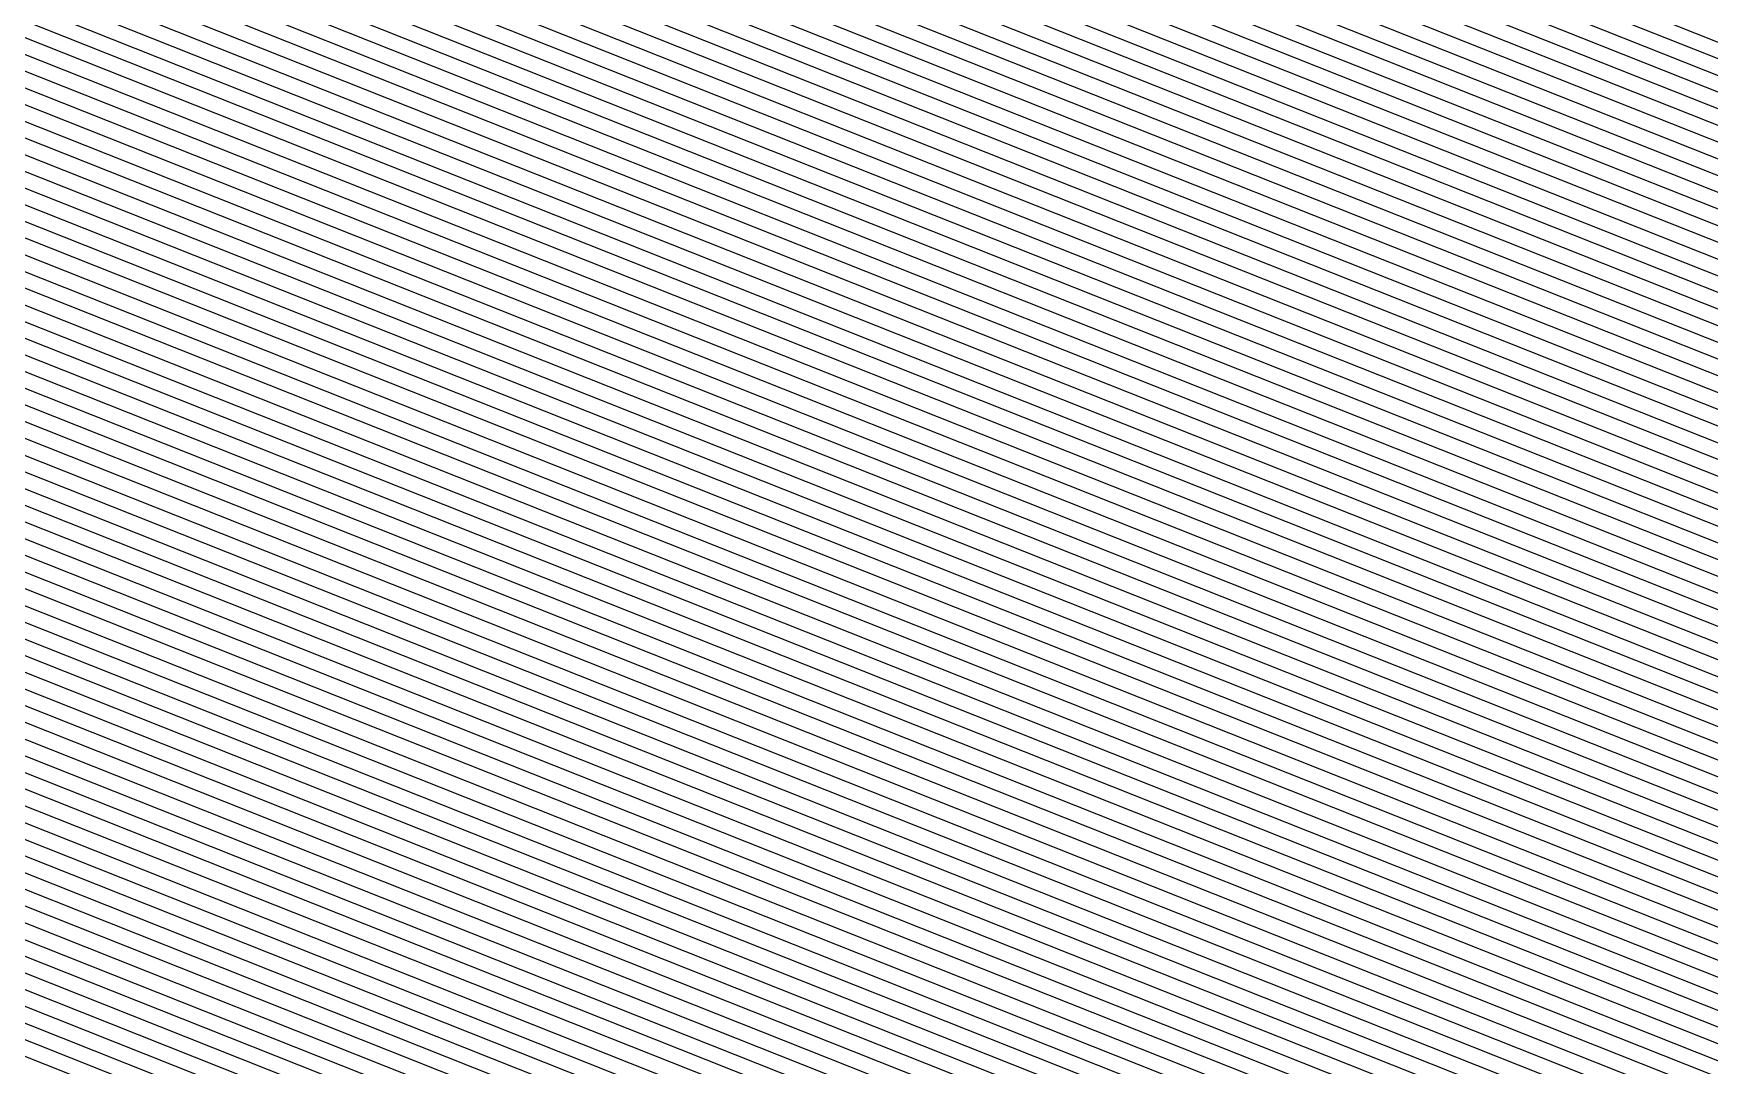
# Model space of a CAD drawing. Extents: x 7084 to 11035, y 13750 to 16729.
# Drawn here: x 8129.5 to 8265.6, y 14354.2 to 14438 of the extents above; entities that cross this region are included whole.
import ezdxf

# ---------------------------------------------------------------- set-up
doc = ezdxf.new("R2010")
doc.units = 0
doc.layers.add('Default', color=7, linetype='Continuous')

msp = doc.modelspace()

# ---------------------------------------------------------------- linework, layer by layer
at = {"layer": 'Default'}
for points in [[(8482.98, 14288.93), (8114.28, 14435.26), (7975.94, 14476.99), (7642.2, 14228.88), (7536.8, 14257.43), (7466.87, 14368.77), (7335.12, 14489.59), (7344.66, 14680.44), (7436.88, 14860.57), (7490.92, 14981.45), (7534.83, 15082.5), (7627.01, 15190.65), (7731.9, 15301.99), (7741.43, 15413.32), (7765.59, 15542.93), (7769.98, 15556.11), (7830.37, 15794.68), (7858.92, 15979.2), (7933.58, 15981.4), (8082.96, 16121.36), (8170.8, 16169.69), (8234.37, 16223.76), (8276.09, 16296.26)], [(8513.93, 14314.6), (8114.05, 14473.3), (7996.2, 14508.85), (7634.24, 14239.75), (7544.45, 14264.08), (7468.61, 14384.83), (7356.37, 14487.75), (7366.71, 14694.75), (7445.28, 14848.19), (7503.88, 14979.3), (7541.29, 15065.37), (7641.27, 15182.68), (7755.03, 15303.43), (7765.37, 15424.18), (7785.94, 15534.58), (7789.69, 15545.81), (7855.18, 15804.57), (7879.5, 15961.75), (7943.1, 15963.62), (8105.12, 16115.43), (8179.95, 16156.59)], [(8440.96, 14254.1), (8114.59, 14383.62), (7948.44, 14433.75), (7653.02, 14214.12), (7526.42, 14248.42), (7464.52, 14346.97), (7306.28, 14492.08), (7314.72, 14661.03), (7425.49, 14877.38), (7473.32, 14984.38), (7526.07, 15105.74), (7607.66, 15201.48), (7700.51, 15300.03), (7708.95, 15398.58), (7737.96, 15554.25), (7743.23, 15570.08), (7796.69, 15781.26), (7830.98, 16002.88), (7920.65, 16005.52), (8052.88, 16129.41)], [(8464.18, 14273.35), (8114.42, 14412.16), (7963.63, 14457.65), (7647.04, 14222.28), (7532.16, 14253.4), (7465.82, 14359.02), (7322.22, 14490.7), (7331.26, 14671.76), (7431.79, 14868.09), (7483.04, 14982.76), (7530.91, 15092.9), (7618.35, 15195.49), (7717.85, 15301.11), (7726.9, 15406.73), (7753.23, 15547.99), (7758.01, 15562.36), (7815.3, 15788.68), (7846.42, 15989.8), (7927.79, 15992.19), (8069.51, 16124.96)], [(7917.59, 16011.23), (7824.36, 16008.49), (7788.71, 15778.08), (7736.9, 15573.38), (7731.42, 15556.93), (7701.25, 15395.09), (7693.07, 15299.57), (7603.08, 15204.04), (7523.99, 15111.25), (7469.15, 14985.07), (7422.79, 14881.36), (7307.63, 14656.43), (7299.45, 14492.68), (7463.97, 14341.81), (7523.96, 14246.29), (7655.58, 14210.63), (7941.92, 14423.51), (8114.67, 14371.4), (8431.01, 14245.85)], [(7923.37, 16000.44), (7836.86, 15997.9), (7803.78, 15784.08), (7748.86, 15567.13), (7743.78, 15551.86), (7715.79, 15401.68), (7707.12, 15300.44), (7611.73, 15199.2), (7527.91, 15100.85), (7477.02, 14983.76), (7427.89, 14873.84), (7321.02, 14665.12), (7312.35, 14491.56), (7465.02, 14351.56), (7528.61, 14250.32), (7650.74, 14217.23), (7954.23, 14442.86), (8114.53, 14394.49), (8449.81, 14261.43)], [(7923.71, 15999.81), (7837.59, 15997.27), (7804.67, 15784.44), (7749.57, 15566.77), (7744.5, 15551.56), (7716.64, 15402.07), (7707.94, 15300.49), (7612.24, 15198.91), (7528.14, 15100.24), (7477.49, 14983.68), (7428.19, 14873.4), (7321.81, 14665.63), (7313.11, 14491.49), (7465.08, 14352.14), (7528.88, 14250.56), (7650.45, 14217.62), (7954.95, 14443.99), (8114.52, 14395.85), (8450.91, 14262.35)], [(7925.41, 15996.63), (7841.27, 15994.16), (7809.1, 15786.2), (7753.09, 15564.93), (7748.14, 15550.08), (7720.92, 15404.01), (7712.07, 15300.75), (7614.79, 15197.49), (7529.3, 15097.18), (7479.8, 14983.3), (7429.69, 14871.19), (7325.75, 14668.18), (7316.9, 14491.16), (7465.39, 14355), (7530.24, 14251.74), (7649.03, 14219.56), (7958.57, 14449.68), (8114.48, 14402.65), (8456.44, 14266.93)], [(7843.48, 15992.29), (7811.76, 15787.26), (7755.2, 15563.83), (7750.32, 15549.18), (7723.48, 15405.18), (7714.55, 15300.91), (7616.32, 15196.63), (7529.99, 15095.34), (7481.19, 14983.07), (7430.59, 14869.86), (7328.11, 14669.72), (7319.18, 14490.97), (7465.57, 14356.72), (7531.06, 14252.45), (7648.18, 14220.72), (7960.74, 14453.1), (8114.45, 14406.72), (8459.76, 14269.68)], [(7844.95, 15991.04), (7813.53, 15787.97), (7756.61, 15563.09), (7751.77, 15548.59), (7725.19, 15405.95), (7716.2, 15301.01), (7617.33, 15196.06), (7530.45, 15094.12), (7482.12, 14982.91), (7431.19, 14868.98), (7329.69, 14670.74), (7320.7, 14490.84), (7465.7, 14357.87), (7531.61, 14252.93), (7647.61, 14221.5), (7962.19, 14455.37), (8114.44, 14409.44), (8461.97, 14271.51)], [(8489.61, 14294.43), (8114.23, 14443.41), (7980.28, 14483.82), (7640.5, 14231.21), (7538.44, 14258.86), (7467.25, 14372.21), (7339.68, 14489.19), (7349.38, 14683.51), (7438.68, 14857.92), (7493.7, 14980.99), (7536.22, 15078.83), (7630.06, 15188.94), (7736.85, 15302.29), (7746.56, 15415.65), (7769.95, 15541.14), (7774.2, 15553.9), (7835.69, 15796.8), (7863.33, 15975.46), (7935.62, 15977.59)], [(7866.27, 15972.97), (7839.23, 15798.21), (7777.02, 15552.43), (7772.86, 15539.95), (7749.98, 15417.2), (7740.16, 15302.5), (7632.1, 15187.8), (7537.14, 15076.38), (7495.55, 14980.68), (7439.88, 14856.15), (7352.53, 14685.55), (7342.71, 14488.93), (7467.49, 14374.5), (7539.53, 14259.81), (7639.36, 14232.76), (7983.17, 14488.37), (8114.2, 14448.84), (8494.03, 14298.1)], [(7939.02, 15971.24), (7870.68, 15969.23), (7844.55, 15800.33), (7781.24, 15550.22), (7777.22, 15538.16), (7755.11, 15419.53), (7745.11, 15302.81), (7635.16, 15186.09), (7538.53, 15072.71), (7498.33, 14980.22), (7441.68, 14853.5), (7357.26, 14688.62), (7347.27, 14488.54), (7467.86, 14377.94), (7541.17, 14261.23), (7637.65, 14235.09), (7987.52, 14495.2), (8114.15, 14456.99), (8500.67, 14303.6)], [(8530.52, 14328.35), (8113.92, 14493.68), (8007.06, 14525.92), (7629.97, 14245.57), (7548.55, 14267.63), (7469.54, 14393.43), (7367.76, 14486.76), (7378.53, 14702.41), (7449.78, 14841.56), (7510.83, 14978.14), (7544.76, 15056.2), (7648.9, 15178.4), (7767.42, 15304.2), (7778.19, 15430), (7796.85, 15530.12), (7800.24, 15540.3), (7868.48, 15809.86)], [(7869.36, 15810.22), (7800.95, 15539.93), (7797.58, 15529.82), (7779.05, 15430.38), (7768.24, 15304.25), (7649.41, 15178.12), (7544.99, 15055.59), (7511.29, 14978.06), (7450.08, 14841.12), (7379.32, 14702.92), (7368.52, 14486.7), (7469.6, 14394), (7548.82, 14267.87), (7629.68, 14245.96), (8007.78, 14527.06), (8113.92, 14495.04), (8531.62, 14329.26)], [(7870.25, 15810.57), (7801.65, 15539.56), (7798.3, 15529.52), (7779.9, 15430.77), (7769.07, 15304.3), (7649.92, 15177.83), (7545.22, 15054.98), (7511.76, 14977.99), (7450.38, 14840.68), (7380.11, 14703.44), (7369.28, 14486.63), (7469.66, 14394.58), (7549.09, 14268.11), (7629.4, 14246.35), (8008.5, 14528.2), (8113.91, 14496.4), (8532.73, 14330.18)], [(8527.2, 14325.6), (8113.95, 14489.6), (8004.89, 14522.51), (7630.82, 14244.41), (7547.73, 14266.92), (7469.35, 14391.71), (7365.48, 14486.96), (7376.17, 14700.88), (7448.88, 14842.89), (7509.44, 14978.37), (7544.06, 15058.03), (7647.38, 15179.26), (7764.94, 15304.04), (7775.63, 15428.83), (7794.67, 15531.01), (7798.13, 15541.4), (7865.82, 15808.8)], [(8529.41, 14327.43), (8113.93, 14492.32), (8006.33, 14524.78), (7630.25, 14245.18), (7548.27, 14267.4), (7469.47, 14392.86), (7367, 14486.83), (7377.74, 14701.9), (7449.48, 14842), (7510.37, 14978.22), (7544.52, 15056.81), (7648.39, 15178.69), (7766.59, 15304.15), (7777.34, 15429.61), (7796.12, 15530.41), (7799.54, 15540.66), (7867.59, 15809.51)], [(7864.05, 15808.1), (7796.72, 15542.13), (7793.22, 15531.6), (7773.92, 15428.06), (7763.29, 15303.94), (7646.36, 15179.83), (7543.6, 15059.26), (7508.51, 14978.53), (7448.28, 14843.77), (7374.59, 14699.86), (7363.96, 14487.09), (7469.23, 14390.56), (7547.18, 14266.45), (7631.39, 14243.63), (8003.44, 14520.23), (8113.97, 14486.89), (8524.99, 14323.76)], [(8517.25, 14317.35), (8114.02, 14477.38), (7998.37, 14512.27), (7633.38, 14240.91), (7545.27, 14264.79), (7468.79, 14386.55), (7358.65, 14487.55), (7369.08, 14696.28), (7446.18, 14846.87), (7505.27, 14979.06), (7541.99, 15063.54), (7642.79, 15181.82), (7757.5, 15303.58), (7767.93, 15425.34), (7788.13, 15533.69), (7791.8, 15544.71), (7857.84, 15805.62)], [(7858.73, 15805.98), (7792.5, 15544.34), (7788.85, 15533.39), (7768.79, 15425.73), (7758.33, 15303.63), (7643.3, 15181.54), (7542.22, 15062.93), (7505.74, 14978.99), (7446.48, 14846.42), (7369.87, 14696.79), (7359.41, 14487.48), (7468.86, 14387.12), (7545.54, 14265.02), (7633.1, 14241.3), (7999.1, 14513.4), (8114.01, 14478.73), (8518.36, 14318.26)], [(7859.62, 15806.33), (7793.21, 15543.97), (7789.58, 15533.09), (7769.64, 15426.12), (7759.16, 15303.68), (7643.81, 15181.25), (7542.45, 15062.32), (7506.2, 14978.91), (7446.78, 14845.98), (7370.65, 14697.3), (7360.17, 14487.42), (7468.92, 14387.69), (7545.81, 14265.26), (7632.81, 14241.69), (7999.82, 14514.54), (8114.01, 14480.09), (8519.46, 14319.18)], [(7860.5, 15806.68), (7793.91, 15543.61), (7790.31, 15532.8), (7770.5, 15426.51), (7759.98, 15303.74), (7644.32, 15180.97), (7542.68, 15061.7), (7506.66, 14978.83), (7447.08, 14845.54), (7371.44, 14697.82), (7360.93, 14487.35), (7468.98, 14388.27), (7546.09, 14265.5), (7632.53, 14242.08), (8000.54, 14515.68), (8114, 14481.45), (8520.57, 14320.1)], [(8512.83, 14313.68), (8114.06, 14471.94), (7995.48, 14507.72), (7634.52, 14239.36), (7544.17, 14263.84), (7468.55, 14384.25), (7355.61, 14487.81), (7365.93, 14694.24), (7444.98, 14848.64), (7503.42, 14979.37), (7541.06, 15065.99), (7640.76, 15182.96), (7754.2, 15303.38), (7764.51, 15423.79), (7785.22, 15534.88), (7788.98, 15546.18), (7854.3, 15804.21)], [(8515.04, 14315.51), (8114.04, 14474.66), (7996.92, 14509.99), (7633.95, 14240.14), (7544.72, 14264.31), (7468.67, 14385.4), (7357.13, 14487.68), (7367.5, 14695.26), (7445.58, 14847.75), (7504.35, 14979.22), (7541.53, 15064.76), (7641.78, 15182.39), (7755.85, 15303.48), (7766.22, 15424.57), (7786.67, 15534.29), (7790.39, 15545.44), (7856.07, 15804.92)], [(8516.14, 14316.43), (8114.03, 14476.02), (7997.65, 14511.13), (7633.67, 14240.53), (7544.99, 14264.55), (7468.73, 14385.97), (7357.89, 14487.62), (7368.29, 14695.77), (7445.88, 14847.31), (7504.81, 14979.14), (7541.76, 15064.15), (7642.28, 15182.11), (7756.68, 15303.53), (7767.08, 15424.95), (7787.4, 15533.99), (7791.09, 15545.08), (7856.96, 15805.27)], [(8508.4, 14310.01), (8114.09, 14466.51), (7992.58, 14503.16), (7635.66, 14237.81), (7543.08, 14262.89), (7468.3, 14381.96), (7352.58, 14488.08), (7362.78, 14692.2), (7443.78, 14850.4), (7501.57, 14979.68), (7540.14, 15068.43), (7638.72, 15184.1), (7750.9, 15303.17), (7761.09, 15422.24), (7782.31, 15536.07), (7786.17, 15547.65), (7850.75, 15802.8)], [(7852.53, 15803.51), (7787.57, 15546.91), (7783.76, 15535.48), (7762.8, 15423.02), (7752.55, 15303.27), (7639.74, 15183.53), (7540.6, 15067.21), (7502.49, 14979.53), (7444.38, 14849.52), (7364.35, 14693.22), (7354.1, 14487.94), (7468.42, 14383.11), (7543.63, 14263.36), (7635.09, 14238.58), (7994.03, 14505.44), (8114.07, 14469.22), (8510.62, 14311.85)], [(7848.09, 15801.74), (7784.06, 15548.75), (7780.13, 15536.97), (7758.53, 15421.08), (7748.42, 15303.02), (7637.19, 15184.95), (7539.45, 15070.27), (7500.18, 14979.91), (7442.88, 14851.73), (7360.41, 14690.66), (7350.3, 14488.27), (7468.11, 14380.24), (7542.26, 14262.18), (7636.51, 14236.64), (7990.41, 14499.75), (8114.11, 14462.43), (8505.09, 14307.26)], [(8506.19, 14308.18), (8114.11, 14463.79), (7991.14, 14500.89), (7636.23, 14237.03), (7542.54, 14262.41), (7468.17, 14380.81), (7351.06, 14488.21), (7361.2, 14691.17), (7443.18, 14851.29), (7500.64, 14979.83), (7539.68, 15069.65), (7637.7, 15184.67), (7749.24, 15303.07), (7759.38, 15421.46), (7780.86, 15536.67), (7784.76, 15548.38), (7848.98, 15802.09)], [(7849.87, 15802.45), (7785.46, 15548.02), (7781.58, 15536.37), (7760.24, 15421.85), (7750.07, 15303.12), (7638.21, 15184.38), (7539.91, 15069.04), (7501.1, 14979.76), (7443.48, 14850.85), (7361.99, 14691.68), (7351.82, 14488.14), (7468.24, 14381.39), (7542.81, 14262.65), (7635.94, 14237.42), (7991.86, 14502.03), (8114.1, 14465.15), (8507.3, 14309.1)], [(7845.44, 15800.68), (7781.94, 15549.86), (7777.95, 15537.86), (7755.96, 15419.91), (7745.94, 15302.86), (7635.67, 15185.81), (7538.76, 15072.1), (7498.79, 14980.14), (7441.98, 14853.06), (7358.05, 14689.13), (7348.02, 14488.47), (7467.93, 14378.52), (7541.44, 14261.47), (7637.37, 14235.48), (7988.24, 14496.34), (8114.14, 14458.35), (8501.77, 14304.51)], [(7846.32, 15801.03), (7782.65, 15549.49), (7778.67, 15537.56), (7756.82, 15420.3), (7746.77, 15302.91), (7636.17, 15185.52), (7538.99, 15071.49), (7499.25, 14980.07), (7442.28, 14852.61), (7358.84, 14689.64), (7348.78, 14488.4), (7467.99, 14379.09), (7541.72, 14261.7), (7637.08, 14235.87), (7988.96, 14497.47), (8114.13, 14459.71), (8502.88, 14305.43)], [(8498.45, 14301.76), (8114.16, 14454.28), (7986.07, 14492.92), (7638.22, 14234.31), (7540.62, 14260.75), (7467.74, 14376.8), (7345.75, 14488.67), (7355.69, 14687.6), (7441.08, 14854.38), (7497.4, 14980.37), (7538.06, 15073.94), (7634.14, 15186.66), (7743.46, 15302.71), (7753.4, 15418.75), (7775.77, 15538.75), (7779.83, 15550.96), (7842.78, 15799.62)], [(7843.66, 15799.97), (7780.54, 15550.59), (7776.49, 15538.46), (7754.26, 15419.14), (7744.29, 15302.76), (7634.65, 15186.38), (7538.3, 15073.32), (7497.86, 14980.3), (7441.38, 14853.94), (7356.47, 14688.11), (7346.51, 14488.6), (7467.8, 14377.37), (7540.9, 14260.99), (7637.93, 14234.7), (7986.79, 14494.06), (8114.15, 14455.64), (8499.56, 14302.68)], [(8492.93, 14297.18), (8114.2, 14447.48), (7982.45, 14487.23), (7639.64, 14232.37), (7539.26, 14259.57), (7467.43, 14373.93), (7341.95, 14489), (7351.75, 14685.04), (7439.58, 14856.59), (7495.08, 14980.76), (7536.91, 15076.99), (7631.59, 15188.09), (7739.33, 15302.45), (7749.13, 15416.81), (7772.13, 15540.24), (7776.31, 15552.8), (7838.35, 15797.86)], [(8495.14, 14299.01), (8114.19, 14450.2), (7983.9, 14489.51), (7639.07, 14233.15), (7539.8, 14260.04), (7467.56, 14375.08), (7343.47, 14488.86), (7353.32, 14686.06), (7440.18, 14855.71), (7496.01, 14980.6), (7537.37, 15075.77), (7632.61, 15187.52), (7740.98, 15302.55), (7750.84, 15417.59), (7773.58, 15539.65), (7777.72, 15552.06), (7840.12, 15798.56)], [(7833.91, 15796.09), (7772.79, 15554.63), (7768.5, 15541.73), (7744.85, 15414.87), (7735.2, 15302.19), (7629.05, 15189.51), (7535.76, 15080.05), (7492.77, 14981.14), (7438.08, 14858.81), (7347.81, 14682.49), (7338.16, 14489.32), (7467.12, 14371.06), (7537.89, 14258.38), (7641.06, 14230.43), (7978.83, 14481.54), (8114.25, 14440.69), (8487.4, 14292.6)], [(7834.8, 15796.44), (7773.5, 15554.27), (7769.22, 15541.44), (7745.71, 15415.26), (7736.03, 15302.24), (7629.55, 15189.23), (7535.99, 15079.44), (7493.23, 14981.07), (7438.38, 14858.36), (7348.6, 14683), (7338.92, 14489.26), (7467.18, 14371.64), (7538.17, 14258.62), (7640.78, 14230.82), (7979.56, 14482.68), (8114.24, 14442.05), (8488.5, 14293.51)], [(8490.71, 14295.35), (8114.22, 14444.77), (7981, 14484.96), (7640.21, 14231.59), (7538.71, 14259.09), (7467.31, 14372.78), (7340.43, 14489.13), (7350.17, 14684.02), (7438.98, 14857.48), (7494.16, 14980.91), (7536.45, 15078.22), (7630.57, 15188.66), (7737.68, 15302.35), (7747.42, 15416.03), (7770.68, 15540.84), (7774.91, 15553.53), (7836.57, 15797.15)], [(7831.26, 15795.03), (7770.68, 15555.74), (7766.31, 15542.63), (7742.29, 15413.71), (7732.72, 15302.04), (7627.52, 15190.37), (7535.07, 15081.89), (7491.38, 14981.37), (7437.18, 14860.13), (7345.44, 14680.96), (7335.88, 14489.52), (7466.94, 14369.34), (7537.07, 14257.67), (7641.92, 14229.27), (7976.66, 14478.13), (8114.27, 14436.61), (8484.08, 14289.85)], [(8485.19, 14290.76), (8114.26, 14437.97), (7977.38, 14479.27), (7641.63, 14229.65), (7537.35, 14257.91), (7467, 14369.92), (7336.64, 14489.46), (7346.23, 14681.47), (7437.48, 14859.69), (7491.84, 14981.3), (7535.3, 15081.28), (7628.03, 15190.08), (7733.55, 15302.09), (7743.14, 15414.1), (7767.04, 15542.33), (7771.39, 15555.37), (7832.14, 15795.38)], [(8486.29, 14291.68), (8114.25, 14439.33), (7978.11, 14480.41), (7641.35, 14230.04), (7537.62, 14258.15), (7467.06, 14370.49), (7337.4, 14489.39), (7347.02, 14681.98), (7437.78, 14859.25), (7492.31, 14981.22), (7535.53, 15080.66), (7628.54, 15189.8), (7734.38, 15302.14), (7744, 15414.48), (7767.77, 15542.03), (7772.09, 15555), (7833.03, 15795.74)], [(7826.82, 15793.27), (7767.16, 15557.58), (7762.68, 15544.12), (7738.01, 15411.77), (7728.59, 15301.78), (7624.97, 15191.79), (7533.91, 15084.95), (7489.06, 14981.76), (7435.68, 14862.34), (7341.51, 14678.4), (7332.09, 14489.85), (7466.63, 14366.47), (7535.71, 14256.49), (7643.34, 14227.32), (7973.04, 14472.44), (8114.31, 14429.82), (8478.55, 14285.26)], [(7827.71, 15793.62), (7767.87, 15557.21), (7763.41, 15543.82), (7738.87, 15412.16), (7729.42, 15301.83), (7625.48, 15191.51), (7534.14, 15084.33), (7489.53, 14981.68), (7435.98, 14861.9), (7342.29, 14678.91), (7332.84, 14489.78), (7466.69, 14367.05), (7535.98, 14256.72), (7643.06, 14227.71), (7973.77, 14473.58), (8114.3, 14431.18), (8479.66, 14286.18)], [(7828.6, 15793.97), (7768.57, 15556.84), (7764.13, 15543.52), (7739.72, 15412.54), (7730.24, 15301.88), (7625.99, 15191.22), (7534.37, 15083.72), (7489.99, 14981.6), (7436.28, 14861.46), (7343.08, 14679.42), (7333.6, 14489.72), (7466.75, 14367.62), (7536.25, 14256.96), (7642.77, 14228.1), (7974.49, 14474.72), (8114.29, 14432.54), (8480.76, 14287.1)], [(7829.48, 15794.32), (7769.28, 15556.47), (7764.86, 15543.22), (7740.58, 15412.93), (7731.07, 15301.93), (7626.5, 15190.94), (7534.6, 15083.11), (7490.45, 14981.53), (7436.58, 14861.02), (7343.87, 14679.93), (7334.36, 14489.65), (7466.81, 14368.19), (7536.53, 14257.2), (7642.49, 14228.49), (7975.21, 14475.85), (8114.29, 14433.9), (8481.87, 14288.01)], [(7825.94, 15792.91), (7766.46, 15557.94), (7761.95, 15544.41), (7737.16, 15411.38), (7727.77, 15301.73), (7624.46, 15192.08), (7533.68, 15085.56), (7488.6, 14981.84), (7435.38, 14862.78), (7340.72, 14677.89), (7331.33, 14489.92), (7466.57, 14365.9), (7535.43, 14256.25), (7643.63, 14226.94), (7972.32, 14471.3), (8114.32, 14428.46), (8477.45, 14284.35)], [(7820.62, 15790.79), (7762.24, 15560.15), (7757.59, 15546.2), (7732.03, 15409.05), (7722.81, 15301.42), (7621.41, 15193.79), (7532.3, 15089.23), (7485.82, 14982.3), (7433.59, 14865.44), (7335.99, 14674.82), (7326.77, 14490.31), (7466.19, 14362.46), (7533.8, 14254.83), (7645.33, 14224.61), (7967.98, 14464.48), (8114.37, 14420.31), (8470.81, 14278.85)], [(7821.51, 15791.15), (7762.94, 15559.78), (7758.32, 15545.9), (7732.88, 15409.44), (7723.64, 15301.47), (7621.92, 15193.5), (7532.53, 15088.62), (7486.29, 14982.22), (7433.89, 14865), (7336.78, 14675.34), (7327.53, 14490.24), (7466.26, 14363.03), (7534.07, 14255.06), (7645.05, 14224.99), (7968.7, 14465.61), (8114.36, 14421.67), (8471.92, 14279.76)], [(8466.39, 14275.18), (8114.4, 14414.87), (7965.08, 14459.92), (7646.47, 14223.05), (7532.7, 14253.88), (7465.95, 14360.17), (7323.74, 14490.57), (7332.84, 14672.78), (7432.39, 14867.21), (7483.97, 14982.61), (7531.37, 15091.67), (7619.37, 15194.93), (7719.51, 15301.21), (7728.61, 15407.5), (7754.68, 15547.39), (7759.42, 15561.62), (7817.07, 15789.38)], [(8467.5, 14276.1), (8114.39, 14416.23), (7965.81, 14461.06), (7646.19, 14223.44), (7532.98, 14254.11), (7466.01, 14360.74), (7324.49, 14490.51), (7333.63, 14673.29), (7432.69, 14866.76), (7484.43, 14982.53), (7531.61, 15091.06), (7619.88, 15194.64), (7720.33, 15301.27), (7729.46, 15407.89), (7755.41, 15547.1), (7760.13, 15561.25), (7817.96, 15789.73)], [(8468.6, 14277.01), (8114.39, 14417.59), (7966.53, 14462.2), (7645.9, 14223.83), (7533.25, 14254.35), (7466.07, 14361.31), (7325.25, 14490.44), (7334.41, 14673.8), (7432.99, 14866.32), (7484.9, 14982.45), (7531.84, 15090.45), (7620.39, 15194.36), (7721.16, 15301.32), (7730.32, 15408.28), (7756.14, 15546.8), (7760.83, 15560.88), (7818.85, 15790.09)], [(8457.55, 14267.85), (8114.47, 14404.01), (7959.29, 14450.82), (7648.75, 14219.95), (7530.52, 14251.98), (7465.45, 14355.58), (7317.66, 14491.1), (7326.54, 14668.69), (7429.99, 14870.74), (7480.27, 14983.22), (7529.53, 15096.57), (7615.3, 15197.2), (7712.9, 15300.8), (7721.77, 15404.4), (7748.86, 15549.78), (7753.79, 15564.56), (7809.98, 15786.56)], [(7810.87, 15786.91), (7754.49, 15564.19), (7749.59, 15549.48), (7722.63, 15404.79), (7713.72, 15300.85), (7615.81, 15196.92), (7529.76, 15095.95), (7480.73, 14983.14), (7430.29, 14870.3), (7327.32, 14669.2), (7318.42, 14491.03), (7465.51, 14356.15), (7530.79, 14252.22), (7648.46, 14220.33), (7960.02, 14451.96), (8114.46, 14405.36), (8458.65, 14268.76)], [(8460.86, 14270.6), (8114.44, 14408.08), (7961.46, 14454.24), (7647.89, 14221.11), (7531.34, 14252.69), (7465.64, 14357.3), (7319.94, 14490.9), (7328.9, 14670.23), (7430.89, 14869.42), (7481.66, 14982.99), (7530.22, 15094.73), (7616.83, 15196.35), (7715.38, 15300.96), (7724.33, 15405.56), (7751.05, 15548.88), (7755.9, 15563.46), (7812.64, 15787.62)], [(7807.33, 15785.5), (7751.68, 15565.66), (7746.68, 15550.67), (7719.21, 15403.24), (7710.42, 15300.65), (7613.77, 15198.06), (7528.84, 15098.4), (7478.88, 14983.45), (7429.09, 14872.07), (7324.17, 14667.16), (7315.39, 14491.3), (7465.27, 14353.86), (7529.7, 14251.27), (7649.6, 14218.78), (7957.12, 14447.41), (8114.49, 14399.93), (8454.23, 14265.1)], [(8455.33, 14266.01), (8114.48, 14401.29), (7957.84, 14448.55), (7649.32, 14219.17), (7529.97, 14251.5), (7465.33, 14354.43), (7316.15, 14491.23), (7324.96, 14667.67), (7429.39, 14871.63), (7479.34, 14983.38), (7529.07, 15097.79), (7614.28, 15197.77), (7711.25, 15300.7), (7720.06, 15403.62), (7747.41, 15550.37), (7752.38, 15565.3), (7808.21, 15785.85)], [(8422.16, 14238.52), (8114.73, 14360.53), (7936.13, 14414.41), (7657.85, 14207.52), (7521.78, 14244.39), (7463.47, 14337.22), (7293.38, 14493.2), (7301.33, 14652.35), (7420.39, 14884.89), (7465.45, 14985.68), (7522.15, 15116.14), (7599, 15206.32), (7686.46, 15299.15), (7694.41, 15391.99), (7725.6, 15559.31), (7731.27, 15576.33)], [(8423.27, 14239.43), (8114.72, 14361.89), (7936.86, 14415.55), (7657.57, 14207.91), (7522.05, 14244.63), (7463.53, 14337.8), (7294.13, 14493.14), (7302.11, 14652.86), (7420.69, 14884.45), (7465.91, 14985.61), (7522.38, 15115.53), (7599.51, 15206.04), (7687.29, 15299.21), (7695.27, 15392.38), (7726.33, 15559.01), (7731.97, 15575.96)], [(7732.68, 15575.59), (7727.05, 15558.71), (7696.12, 15392.76), (7688.12, 15299.26), (7600.02, 15205.75), (7522.61, 15114.92), (7466.37, 14985.53), (7420.99, 14884.01), (7302.9, 14653.37), (7294.89, 14493.07), (7463.59, 14338.37), (7522.32, 14244.86), (7657.28, 14208.3), (7937.58, 14416.69), (8114.72, 14363.24), (8424.38, 14240.35)], [(8425.48, 14241.27), (8114.71, 14364.6), (7938.3, 14417.82), (7657, 14208.69), (7522.6, 14245.1), (7463.66, 14338.94), (7295.65, 14493), (7303.69, 14653.88), (7421.29, 14883.57), (7466.84, 14985.45), (7522.84, 15114.3), (7600.53, 15205.47), (7688.94, 15299.31), (7696.98, 15393.15), (7727.78, 15558.42), (7733.38, 15575.22)], [(8426.59, 14242.18), (8114.7, 14365.96), (7939.03, 14418.96), (7656.71, 14209.07), (7522.87, 14245.34), (7463.72, 14339.52), (7296.41, 14492.94), (7304.48, 14654.39), (7421.59, 14883.12), (7467.3, 14985.38), (7523.07, 15113.69), (7601.04, 15205.18), (7689.77, 15299.36), (7697.83, 15393.54), (7728.51, 15558.12), (7734.08, 15574.86)], [(8427.69, 14243.1), (8114.69, 14367.32), (7939.75, 14420.1), (7656.43, 14209.46), (7523.14, 14245.58), (7463.78, 14340.09), (7297.17, 14492.87), (7305.27, 14654.9), (7421.89, 14882.68), (7467.76, 14985.3), (7523.3, 15113.08), (7601.55, 15204.9), (7690.59, 15299.41), (7698.69, 15393.93), (7729.23, 15557.82), (7734.79, 15574.49)], [(8428.8, 14244.02), (8114.68, 14368.68), (7940.47, 14421.24), (7656.15, 14209.85), (7523.42, 14245.81), (7463.84, 14340.66), (7297.93, 14492.81), (7306.05, 14655.41), (7422.19, 14882.24), (7468.23, 14985.22), (7523.53, 15112.47), (7602.06, 15204.61), (7691.42, 15299.46), (7699.54, 15394.32), (7729.96, 15557.52), (7735.49, 15574.12)], [(7736.2, 15573.75), (7730.69, 15557.22), (7700.4, 15394.7), (7692.25, 15299.52), (7602.57, 15204.33), (7523.76, 15111.86), (7468.69, 14985.15), (7422.49, 14881.8), (7306.84, 14655.92), (7298.69, 14492.74), (7463.9, 14341.24), (7523.69, 14246.05), (7655.86, 14210.24), (7941.2, 14422.37), (8114.67, 14370.04), (8429.9, 14244.93)], [(7740.42, 15571.55), (7735.05, 15555.44), (7705.53, 15397.03), (7697.2, 15299.82), (7605.62, 15202.62), (7525.15, 15108.19), (7471.47, 14984.68), (7424.29, 14879.15), (7311.57, 14658.99), (7303.24, 14492.35), (7464.28, 14344.68), (7525.33, 14247.47), (7654.15, 14212.57), (7945.54, 14429.2), (8114.62, 14378.19), (8436.54, 14250.43)], [(7741.12, 15571.18), (7735.78, 15555.14), (7706.38, 15397.42), (7698.03, 15299.88), (7606.13, 15202.33), (7525.38, 15107.58), (7471.93, 14984.61), (7424.59, 14878.7), (7312.36, 14659.5), (7304, 14492.28), (7464.34, 14345.25), (7525.6, 14247.71), (7653.87, 14212.96), (7946.26, 14430.34), (8114.62, 14379.55), (8437.64, 14251.35)], [(8439.86, 14253.18), (8114.6, 14382.27), (7947.71, 14432.62), (7653.3, 14213.73), (7526.15, 14248.18), (7464.46, 14346.4), (7305.52, 14492.15), (7313.93, 14660.52), (7425.19, 14877.82), (7472.86, 14984.45), (7525.84, 15106.35), (7607.15, 15201.76), (7699.68, 15299.98), (7708.09, 15398.19), (7737.23, 15554.54), (7742.53, 15570.44)], [(8444.28, 14256.85), (8114.57, 14387.7), (7950.61, 14437.17), (7652.16, 14215.29), (7527.24, 14249.13), (7464.71, 14348.69), (7308.56, 14491.89), (7317.08, 14662.56), (7426.39, 14876.05), (7474.71, 14984.15), (7526.76, 15103.91), (7609.19, 15200.62), (7702.98, 15300.18), (7711.51, 15399.75), (7740.14, 15553.35), (7745.34, 15568.97)], [(8445.38, 14257.77), (8114.56, 14389.06), (7951.33, 14438.31), (7651.88, 14215.68), (7527.51, 14249.37), (7464.77, 14349.27), (7309.31, 14491.82), (7317.87, 14663.07), (7426.69, 14875.61), (7475.17, 14984.07), (7526.99, 15103.29), (7609.7, 15200.34), (7703.81, 15300.24), (7712.37, 15400.13), (7740.87, 15553.05), (7746.05, 15568.61)], [(7746.75, 15568.24), (7741.59, 15552.76), (7713.22, 15400.52), (7704.64, 15300.29), (7610.21, 15200.05), (7527.22, 15102.68), (7475.64, 14983.99), (7426.99, 14875.17), (7318.66, 14663.59), (7310.07, 14491.76), (7464.83, 14349.84), (7527.79, 14249.61), (7651.59, 14216.06), (7952.05, 14439.44), (8114.55, 14390.42), (8446.49, 14258.68)], [(8447.59, 14259.6), (8114.54, 14391.78), (7952.78, 14440.58), (7651.31, 14216.45), (7528.06, 14249.84), (7464.89, 14350.41), (7310.83, 14491.69), (7319.45, 14664.1), (7427.29, 14874.72), (7476.1, 14983.91), (7527.45, 15102.07), (7610.72, 15199.77), (7705.46, 15300.34), (7714.08, 15400.91), (7742.32, 15552.46), (7747.46, 15567.87)], [(8448.7, 14260.52), (8114.53, 14393.14), (7953.5, 14441.72), (7651.02, 14216.84), (7528.33, 14250.08), (7464.96, 14350.99), (7311.59, 14491.62), (7320.23, 14664.61), (7427.59, 14874.28), (7476.56, 14983.84), (7527.68, 15101.46), (7611.22, 15199.48), (7706.29, 15300.39), (7714.93, 15401.3), (7743.05, 15552.16), (7748.16, 15567.5)], [(7750.27, 15566.4), (7745.23, 15551.27), (7717.5, 15402.46), (7708.77, 15300.54), (7612.75, 15198.63), (7528.38, 15099.62), (7477.95, 14983.61), (7428.49, 14872.95), (7322.6, 14666.14), (7313.87, 14491.43), (7465.14, 14352.71), (7529.15, 14250.79), (7650.17, 14218.01), (7955.67, 14445.13), (8114.51, 14397.21), (8452.02, 14263.27)], [(8453.12, 14264.18), (8114.5, 14398.57), (7956.4, 14446.27), (7649.89, 14218.39), (7529.43, 14251.03), (7465.2, 14353.28), (7314.63, 14491.36), (7323.39, 14666.65), (7428.79, 14872.51), (7478.41, 14983.53), (7528.61, 15099.01), (7613.26, 15198.34), (7709.59, 15300.6), (7718.35, 15402.85), (7745.96, 15550.97)], [(7752.5, 15548.29), (7726.04, 15406.34), (7717.03, 15301.06), (7617.84, 15195.78), (7530.68, 15093.51), (7482.58, 14982.84), (7431.49, 14868.53), (7330.48, 14671.25), (7321.46, 14490.77), (7465.76, 14358.44), (7531.88, 14253.16), (7647.32, 14221.89), (7962.91, 14456.51), (8114.43, 14410.8), (8463.07, 14272.43)], [(8475.24, 14282.51), (8114.34, 14425.74), (7970.87, 14469.03), (7644.19, 14226.16), (7534.89, 14255.77), (7466.44, 14364.75), (7329.81, 14490.05), (7339.14, 14676.87), (7434.79, 14863.67), (7487.68, 14981.99), (7533.22, 15086.78), (7623.44, 15192.65), (7726.11, 15301.63), (7735.45, 15410.61), (7760.5, 15545.01)], [(8509.51, 14310.93), (8114.08, 14467.86), (7993.31, 14504.3), (7635.37, 14238.2), (7543.36, 14263.13), (7468.36, 14382.53), (7353.34, 14488.01), (7363.56, 14692.71), (7444.08, 14849.96), (7502.03, 14979.6), (7540.37, 15067.82), (7639.23, 15183.81), (7751.72, 15303.22), (7761.95, 15422.63), (7783.04, 15535.78)], [(8511.72, 14312.76), (8114.06, 14470.58), (7994.75, 14506.58), (7634.8, 14238.97), (7543.9, 14263.6), (7468.48, 14383.68), (7354.86, 14487.88), (7365.14, 14693.73), (7444.68, 14849.08), (7502.96, 14979.45), (7540.83, 15066.6), (7640.25, 15183.25), (7753.37, 15303.32), (7763.66, 15423.4), (7784.49, 15535.18)], [(7791.76, 15532.2), (7772.21, 15427.28), (7761.64, 15303.84), (7645.34, 15180.4), (7543.14, 15060.48), (7507.59, 14978.68), (7447.68, 14844.66), (7373.02, 14698.84), (7362.45, 14487.22), (7469.1, 14389.42), (7546.63, 14265.97), (7631.96, 14242.85), (8001.99, 14517.96), (8113.98, 14484.17), (8522.78, 14321.93)], [(7793.94, 15531.31), (7774.77, 15428.45), (7764.11, 15303.99), (7646.87, 15179.54), (7543.83, 15058.65), (7508.98, 14978.45), (7448.58, 14843.33), (7375.38, 14700.37), (7364.72, 14487.02), (7469.29, 14391.14), (7547.45, 14266.68), (7631.11, 14244.02), (8004.16, 14521.37), (8113.96, 14488.24), (8526.1, 14324.68)], [(8528.31, 14326.51), (8113.94, 14490.96), (8005.61, 14523.65), (7630.54, 14244.8), (7548, 14267.16), (7469.41, 14392.28), (7366.24, 14486.89), (7376.96, 14701.39), (7449.18, 14842.45), (7509.9, 14978.29), (7544.29, 15057.42), (7647.89, 15178.97), (7765.77, 15304.1), (7776.48, 15429.22), (7795.4, 15530.71)], [(7742.64, 15302.66), (7633.63, 15186.95), (7537.83, 15074.55), (7496.94, 14980.45), (7440.78, 14854.83), (7354.9, 14687.09), (7344.99, 14488.73), (7467.68, 14376.22), (7540.35, 14260.52), (7638.5, 14233.92), (7985.35, 14491.79), (8114.17, 14452.92), (8497.35, 14300.85)], [(7604.61, 15203.19), (7524.68, 15109.41), (7470.54, 14984.84), (7423.69, 14880.03), (7309.99, 14657.97), (7301.72, 14492.48), (7464.15, 14343.53), (7524.78, 14247), (7654.72, 14211.79), (7944.09, 14426.93), (8114.64, 14375.47), (8434.33, 14248.6)], [(7622.94, 15192.93), (7532.99, 15087.39), (7487.21, 14982.07), (7434.49, 14864.11), (7338.35, 14676.36), (7329.05, 14490.11), (7466.38, 14364.18), (7534.61, 14255.54), (7644.48, 14225.77), (7970.15, 14467.89), (8114.34, 14424.39), (8474.13, 14281.6)], [(8435.43, 14249.52), (8114.63, 14376.83), (7944.82, 14428.06), (7654.44, 14212.18), (7525.05, 14247.24), (7464.21, 14344.11), (7302.48, 14492.41), (7310.78, 14658.48), (7423.99, 14879.59), (7471, 14984.76)], [(8465.28, 14274.26), (8114.41, 14413.52), (7964.36, 14458.79), (7646.76, 14222.66), (7532.43, 14253.64), (7465.88, 14359.59), (7322.98, 14490.64), (7332.05, 14672.27), (7432.09, 14867.65), (7483.51, 14982.68)], [(8473.02, 14280.68), (8114.35, 14423.03), (7969.42, 14466.75), (7644.76, 14225.38), (7534.34, 14255.3), (7466.32, 14363.61), (7328.29, 14490.18), (7337.57, 14675.85), (7434.19, 14864.55), (7486.75, 14982.14)], [(8476.34, 14283.43), (8114.33, 14427.1), (7971.59, 14470.17), (7643.91, 14226.55), (7535.16, 14256.01), (7466.5, 14365.33), (7330.57, 14489.98), (7339.93, 14677.38), (7435.08, 14863.23), (7488.14, 14981.91)], [(8496.24, 14299.93), (8114.18, 14451.56), (7984.62, 14490.65), (7638.79, 14233.54), (7540.08, 14260.28), (7467.62, 14375.65), (7344.23, 14488.8), (7354.11, 14686.58), (7440.48, 14855.27), (7496.47, 14980.53)], [(8503.98, 14306.35), (8114.12, 14461.07), (7989.69, 14498.61), (7636.8, 14236.25), (7541.99, 14261.94), (7468.05, 14379.67), (7349.54, 14488.34), (7359.62, 14690.15), (7442.58, 14852.17), (7499.72, 14979.99)], [(8433.22, 14247.68), (8114.65, 14374.11), (7943.37, 14425.79), (7655.01, 14211.4), (7524.51, 14246.76), (7464.09, 14342.96), (7300.97, 14492.54), (7309.2, 14657.45), (7423.39, 14880.47)], [(8438.75, 14252.27), (8114.61, 14380.91), (7946.99, 14431.48), (7653.58, 14213.35), (7525.87, 14247.95), (7464.4, 14345.83), (7304.76, 14492.22), (7313.14, 14660.01), (7424.89, 14878.26)], [(8521.67, 14321.01), (8113.99, 14482.81), (8001.27, 14516.82), (7632.24, 14242.47), (7546.36, 14265.74), (7469.04, 14388.84), (7361.69, 14487.29), (7372.23, 14698.33), (7447.38, 14845.1)], [(8009.23, 14529.33), (8113.9, 14497.76), (8533.83, 14331.1)], [(8523.88, 14322.85), (8113.97, 14485.53), (8002.71, 14519.09), (7631.67, 14243.24)], [(8432.12, 14246.77), (8114.66, 14372.76), (7942.65, 14424.65), (7655.29, 14211.02), (7524.24, 14246.52), (7464.03, 14342.39), (7300.21, 14492.61)], [(7981.73, 14486.1), (8114.21, 14446.13), (8491.82, 14296.26)], [(8469.71, 14277.93), (8114.38, 14418.95), (7967.25, 14463.34), (7645.62, 14224.22), (7533.52, 14254.59), (7466.13, 14361.89)], [(7464.65, 14348.12), (7526.97, 14248.9), (7652.45, 14214.9), (7949.88, 14436.03), (8114.58, 14386.34), (8443.17, 14255.93)], [(7949.16, 14434.89), (8114.58, 14384.98), (8442.07, 14255.02)]]:
    msp.add_lwpolyline(points, dxfattribs=at)

doc.saveas('drawing.dxf')
